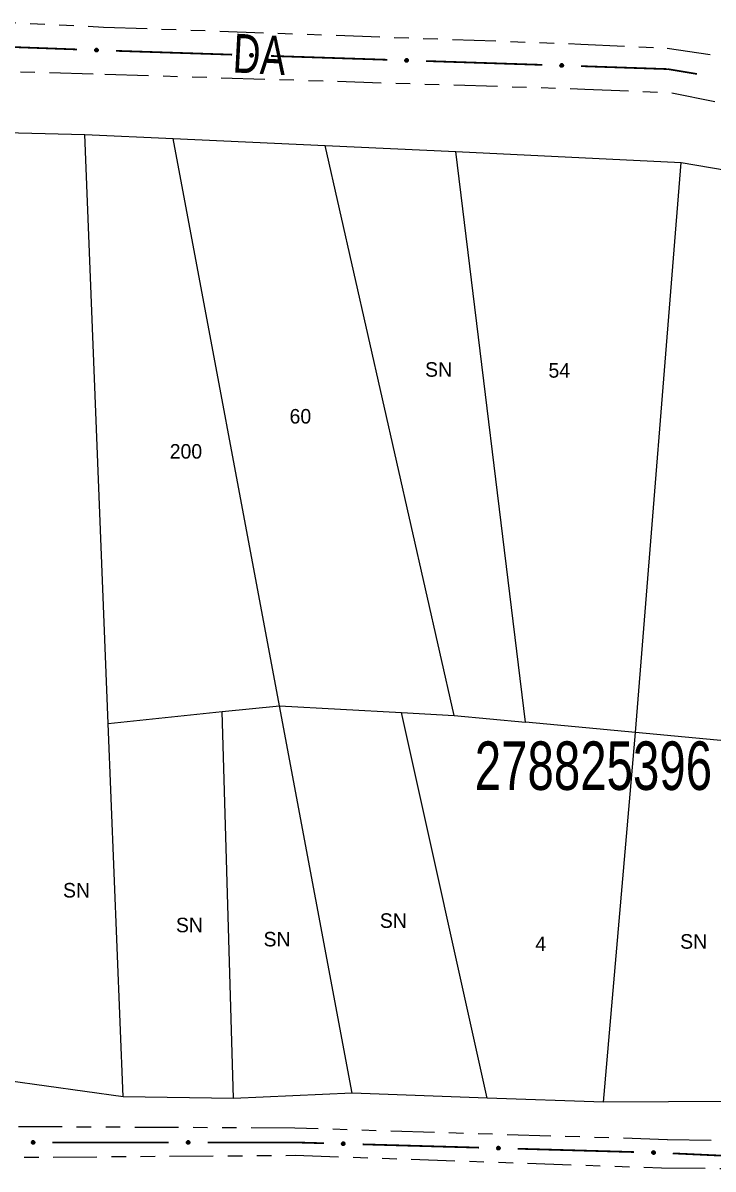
# Model space of a CAD drawing. Extents: x 204614 to 205597, y 4873311 to 4874446.
# Drawn here: x 205047.8 to 205119, y 4873668.6 to 4873786.8 of the extents above; entities that cross this region are included whole.
import ezdxf
from ezdxf.enums import TextEntityAlignment as Align

# ---------------------------------------------------------------- set-up
doc = ezdxf.new("R2010")
doc.units = 0
doc.header["$LTSCALE"] = 1.5
doc.header["$MEASUREMENT"] = 0
doc.linetypes.add('TRACO_25', pattern=[8, 3, -1, 1, -1, 1, -1])
for name, color, linetype in [('CD_MALHA_LOTES', 7, 'CONTINUOUS'), ('CD_TXT_QUADRA', 255, 'CONTINUOUS'), ('RU-QUADRA', 210, 'CONTINUOUS'), ('SV-EIXO-RUA-N-PAV', 6, 'CONTINUOUS'), ('SV-RUA-NAO-PAV', 7, 'CONTINUOUS'), ('SV-TXT-RUA-N-PAV', 7, 'CONTINUOUS'), ('Th_NmrPort', 1, 'CONTINUOUS')]:
    doc.layers.add(name, color=color, linetype=linetype)
doc.styles.add('ARIAL', font='ARIAL.SHX')

msp = doc.modelspace()

# ---------------------------------------------------------------- linework, layer by layer
at = {"layer": 'CD_MALHA_LOTES', "linetype": 'Continuous', "flags": 128}
for points in [[(205041.85, 4873775.59), (205054.17, 4873775.28)], [(205054.17, 4873775.28), (205063.28489, 4873774.859284)], [(205056.593285, 4873714.56937), (205054.17, 4873775.28)], [(205074.249043, 4873716.400417), (205063.28489, 4873774.859284)], [(205063.28489, 4873774.859284), (205078.961493, 4873774.135699)], [(205078.961493, 4873774.135699), (205092.442622, 4873773.51345)], [(205092.28, 4873715.4), (205078.961493, 4873774.135699)], [(205092.442622, 4873773.51345), (205115.69, 4873772.37)], [(205099.645251, 4873714.709427), (205092.442622, 4873773.51345)], [(205110.97411, 4873713.647222), (205115.69, 4873772.37)], [(205115.69, 4873772.37), (205127.998319, 4873770.281168)], [(205056.593285, 4873714.56937), (205068.357404, 4873715.79351)], [(205068.357404, 4873715.79351), (205074.249043, 4873716.400417)], [(205069.5, 4873675.91), (205068.357404, 4873715.79351)], [(205081.74, 4873676.46), (205074.249043, 4873716.400417)], [(205074.249043, 4873716.400417), (205086.851862, 4873715.701171)], [(205086.851862, 4873715.701171), (205092.28, 4873715.4)], [(205095.692317, 4873675.965351), (205086.851862, 4873715.701171)], [(205058.13, 4873676.07), (205056.593285, 4873714.56937)], [(205092.28, 4873715.4), (205099.645251, 4873714.709427)], [(205110.97411, 4873713.647222), (205099.645251, 4873714.709427)], [(205107.69, 4873675.54), (205110.97411, 4873713.647222)], [(205124.516324, 4873712.37749), (205110.97411, 4873713.647222)], [(205058.13, 4873676.07), (205046.270389, 4873677.735051)], [(205069.5, 4873675.91), (205058.13, 4873676.07)], [(205081.74, 4873676.46), (205069.5, 4873675.91)], [(205095.692317, 4873675.965351), (205081.74, 4873676.46)], [(205107.69, 4873675.54), (205095.692317, 4873675.965351)], [(205121.075812, 4873675.620672), (205107.69, 4873675.54)]]:
    msp.add_lwpolyline(points, dxfattribs=at)
at = {"layer": 'RU-QUADRA', "linetype": 'Continuous', "flags": 128}
for points in [[(205041.85, 4873775.59), (205054.17, 4873775.28), (205063.28489, 4873774.859284), (205078.961493, 4873774.135699), (205092.442622, 4873773.51345), (205115.69, 4873772.37), (205127.998319, 4873770.281168)], [(205121.075812, 4873675.620672), (205107.69, 4873675.54), (205095.692317, 4873675.965351), (205081.74, 4873676.46), (205069.5, 4873675.91), (205058.13, 4873676.07), (205046.270389, 4873677.735051)]]:
    msp.add_lwpolyline(points, dxfattribs=at)
at = {"layer": 'SV-EIXO-RUA-N-PAV', "const_width": 0.18}
for points in [[(205053.387027, 4873784.03839), (205041.395265, 4873784.482941)], [(205069.377969, 4873783.500671), (205057.384454, 4873783.895133)], [(205085.369322, 4873782.974721), (205073.375807, 4873783.369183)], [(205101.360675, 4873782.448771), (205089.36716, 4873782.843233)], [(205114.306526, 4873782.012575), (205105.358511, 4873782.317192)], [(205114.35269, 4873782.004882), (205114.306526, 4873782.012575)], [(205117.311872, 4873781.511685), (205114.35269, 4873782.004882)], [(205062.839875, 4873671.391417), (205050.839875, 4873671.391417)], [(205075.726381, 4873671.391417), (205066.839875, 4873671.391417)], [(205075.839829, 4873671.388202), (205075.726381, 4873671.391417)], [(205078.838623, 4873671.30313), (205075.839829, 4873671.388202)], [(205094.832189, 4873670.84941), (205082.837014, 4873671.1897)], [(205110.825754, 4873670.39569), (205098.83058, 4873670.73598)], [(205120.180462, 4873670.010617), (205114.823304, 4873670.259789)]]:
    msp.add_lwpolyline(points, dxfattribs=at)
at = {"layer": 'SV-EIXO-RUA-N-PAV'}
for points in [[(205055.525158, 4873783.84897), (205055.489793, 4873783.815187), (205055.452489, 4873783.793384), (205055.416142, 4873783.784154), (205055.381897, 4873783.784373), (205055.346888, 4873783.788543), (205055.312518, 4873783.800534), (205055.27732, 4873783.822293), (205055.243182, 4873783.857532), (205055.223359, 4873783.897214), (205055.212403, 4873783.932363), (205055.210575, 4873783.968086), (205055.215196, 4873784.002028), (205055.228833, 4873784.037317), (205055.251231, 4873784.072771), (205055.287496, 4873784.106241), (205055.324214, 4873784.127365), (205055.359605, 4873784.13537), (205055.395529, 4873784.13698), (205055.43122, 4873784.132294), (205055.46489, 4873784.120329), (205055.500546, 4873784.097712), (205055.533107, 4873784.061481), (205055.554594, 4873784.0251), (205055.563093, 4873783.989831), (205055.563882, 4873783.954428), (205055.560127, 4873783.919263), (205055.549511, 4873783.884212), (205055.525158, 4873783.84897)], [(205071.516872, 4873783.320183), (205071.481648, 4873783.286253), (205071.444436, 4873783.264294), (205071.408128, 4873783.254912), (205071.373882, 4873783.254988), (205071.338855, 4873783.259012), (205071.304436, 4873783.27086), (205071.269148, 4873783.292471), (205071.234863, 4873783.327567), (205071.214874, 4873783.367166), (205071.203772, 4873783.40227), (205071.201795, 4873783.437984), (205071.206273, 4873783.471945), (205071.219762, 4873783.507291), (205071.242013, 4873783.542839), (205071.278138, 4873783.576459), (205071.314767, 4873783.597737), (205071.350124, 4873783.605889), (205071.386041, 4873783.607649), (205071.421751, 4873783.603113), (205071.455471, 4873783.591288), (205071.491222, 4873783.568821), (205071.523933, 4873783.532726), (205071.545572, 4873783.496435), (205071.554218, 4873783.461202), (205071.555155, 4873783.425802), (205071.551547, 4873783.390621), (205071.541077, 4873783.355527), (205071.516872, 4873783.320183)], [(205087.508226, 4873782.794233), (205087.473001, 4873782.760303), (205087.435789, 4873782.738344), (205087.399481, 4873782.728962), (205087.365235, 4873782.729038), (205087.330209, 4873782.733062), (205087.295789, 4873782.74491), (205087.260501, 4873782.766521), (205087.226216, 4873782.801617), (205087.206227, 4873782.841216), (205087.195125, 4873782.87632), (205087.193148, 4873782.912034), (205087.197626, 4873782.945995), (205087.211116, 4873782.981341), (205087.233366, 4873783.016889), (205087.269491, 4873783.050509), (205087.30612, 4873783.071787), (205087.341477, 4873783.079939), (205087.377394, 4873783.081699), (205087.413105, 4873783.077163), (205087.446824, 4873783.065338), (205087.482575, 4873783.042871), (205087.515286, 4873783.006776), (205087.536925, 4873782.970485), (205087.545571, 4873782.935252), (205087.546508, 4873782.899852), (205087.5429, 4873782.864671), (205087.532431, 4873782.829577), (205087.508226, 4873782.794233)], [(205103.499579, 4873782.268283), (205103.464354, 4873782.234353), (205103.427143, 4873782.212394), (205103.390834, 4873782.203013), (205103.356588, 4873782.203088), (205103.321562, 4873782.207112), (205103.287143, 4873782.21896), (205103.251854, 4873782.240571), (205103.217569, 4873782.275667), (205103.19758, 4873782.315266), (205103.186478, 4873782.35037), (205103.184501, 4873782.386084), (205103.18898, 4873782.420045), (205103.202469, 4873782.455391), (205103.224719, 4873782.490939), (205103.260844, 4873782.524559), (205103.297473, 4873782.545837), (205103.33283, 4873782.553989), (205103.368748, 4873782.555749), (205103.404458, 4873782.551213), (205103.438177, 4873782.539388), (205103.473928, 4873782.516921), (205103.506639, 4873782.480826), (205103.528278, 4873782.444535), (205103.536925, 4873782.409302), (205103.537861, 4873782.373902), (205103.534253, 4873782.338721), (205103.523784, 4873782.303627), (205103.499579, 4873782.268283)], [(205048.983556, 4873671.281336), (205048.949466, 4873671.246266), (205048.912996, 4873671.223096), (205048.877016, 4873671.212526), (205048.842786, 4873671.211476), (205048.807646, 4873671.214346), (205048.772856, 4873671.225056), (205048.736876, 4873671.245496), (205048.701456, 4873671.279446), (205048.680176, 4873671.318366), (205048.667926, 4873671.353086), (205048.664776, 4873671.388716), (205048.668136, 4873671.422806), (205048.680456, 4873671.458576), (205048.701526, 4873671.494836), (205048.736526, 4873671.529626), (205048.772436, 4873671.552096), (205048.807506, 4873671.561406), (205048.843346, 4873671.564346), (205048.879186, 4873671.560986), (205048.913276, 4873671.550276), (205048.949746, 4873671.528996), (205048.983626, 4873671.493996), (205049.006446, 4873671.458436), (205049.016246, 4873671.423506), (205049.018346, 4873671.388156), (205049.015896, 4873671.352876), (205049.006586, 4873671.317456), (205048.983556, 4873671.281336)], [(205064.983556, 4873671.281336), (205064.949466, 4873671.246266), (205064.912996, 4873671.223096), (205064.877016, 4873671.212526), (205064.842786, 4873671.211476), (205064.807646, 4873671.214346), (205064.772856, 4873671.225056), (205064.736876, 4873671.245496), (205064.701456, 4873671.279446), (205064.680176, 4873671.318366), (205064.667926, 4873671.353086), (205064.664776, 4873671.388716), (205064.668136, 4873671.422806), (205064.680456, 4873671.458576), (205064.701526, 4873671.494836), (205064.736526, 4873671.529626), (205064.772436, 4873671.552096), (205064.807506, 4873671.561406), (205064.843346, 4873671.564346), (205064.879186, 4873671.560986), (205064.913276, 4873671.550276), (205064.949746, 4873671.528996), (205064.983626, 4873671.493996), (205065.006446, 4873671.458436), (205065.016246, 4873671.423506), (205065.018346, 4873671.388156), (205065.015896, 4873671.352876), (205065.006586, 4873671.317456), (205064.983556, 4873671.281336)], [(205080.97832, 4873671.132304), (205080.943249, 4873671.098215), (205080.906137, 4873671.076088), (205080.869871, 4873671.066543), (205080.835625, 4873671.066464), (205080.800581, 4873671.070329), (205080.766109, 4873671.082022), (205080.730723, 4873671.103474), (205080.69628, 4873671.138414), (205080.676112, 4873671.177922), (205080.664851, 4873671.212976), (205080.662713, 4873671.248681), (205080.667038, 4873671.282662), (205080.680368, 4873671.318068), (205080.702458, 4873671.353716), (205080.73843, 4873671.387499), (205080.774963, 4873671.408942), (205080.810283, 4873671.417254), (205080.846192, 4873671.419176), (205080.881922, 4873671.414801), (205080.915695, 4873671.403129), (205080.951546, 4873671.380823), (205080.98442, 4873671.344876), (205081.006223, 4873671.308684), (205081.015028, 4873671.27349), (205081.016125, 4873671.238094), (205081.012676, 4873671.202898), (205081.002365, 4873671.167756), (205080.97832, 4873671.132304)], [(205096.971885, 4873670.678584), (205096.936815, 4873670.644495), (205096.899702, 4873670.622369), (205096.863437, 4873670.612823), (205096.829191, 4873670.612744), (205096.794146, 4873670.61661), (205096.759674, 4873670.628302), (205096.724288, 4873670.649754), (205096.689845, 4873670.684695), (205096.669677, 4873670.724202), (205096.658417, 4873670.759256), (205096.656279, 4873670.794961), (205096.660604, 4873670.828942), (205096.673933, 4873670.864348), (205096.696023, 4873670.899996), (205096.731996, 4873670.93378), (205096.768528, 4873670.955222), (205096.803848, 4873670.963534), (205096.839757, 4873670.965456), (205096.875487, 4873670.961082), (205096.90926, 4873670.949409), (205096.945112, 4873670.927103), (205096.977986, 4873670.891157), (205096.999788, 4873670.854964), (205097.008594, 4873670.81977), (205097.009691, 4873670.784375), (205097.006241, 4873670.749178), (205096.99593, 4873670.714037), (205096.971885, 4873670.678584)], [(205112.965451, 4873670.224865), (205112.93038, 4873670.190775), (205112.893268, 4873670.168649), (205112.857002, 4873670.159104), (205112.822756, 4873670.159025), (205112.787712, 4873670.16289), (205112.75324, 4873670.174582), (205112.717854, 4873670.196034), (205112.683411, 4873670.230975), (205112.663243, 4873670.270483), (205112.651982, 4873670.305536), (205112.649844, 4873670.341241), (205112.654169, 4873670.375222), (205112.667499, 4873670.410629), (205112.689589, 4873670.446276), (205112.725561, 4873670.48006), (205112.762094, 4873670.501503), (205112.797414, 4873670.509814), (205112.833323, 4873670.511737), (205112.869053, 4873670.507362), (205112.902826, 4873670.495689), (205112.938677, 4873670.473384), (205112.971551, 4873670.437437), (205112.993354, 4873670.401244), (205113.002159, 4873670.36605), (205113.003256, 4873670.330655), (205112.999807, 4873670.295459), (205112.989496, 4873670.260317), (205112.965451, 4873670.224865)]]:
    msp.add_lwpolyline(points, close=True, dxfattribs=at)
for points in [[(205055.500546, 4873784.097712), (205055.251231, 4873784.072771)], [(205055.477127, 4873784.106847), (205055.277134, 4873784.089683)], [(205055.46489, 4873784.120329), (205055.287496, 4873784.106241)], [(205055.443694, 4873784.125837), (205055.312285, 4873784.117054)], [(205055.43122, 4873784.132294), (205055.324214, 4873784.127365)], [(205055.563093, 4873783.989831), (205055.210575, 4873783.968086)], [(205055.563882, 4873783.954428), (205055.212403, 4873783.932363)], [(205055.560907, 4873783.972657), (205055.213343, 4873783.952771)], [(205055.554594, 4873784.0251), (205055.215196, 4873784.002028)], [(205055.555404, 4873784.008363), (205055.21592, 4873783.985446)], [(205055.558179, 4873783.935891), (205055.222786, 4873783.912822)], [(205055.560127, 4873783.919263), (205055.223359, 4873783.897214)], [(205055.541718, 4873784.044372), (205055.226779, 4873784.020546)], [(205055.533107, 4873784.061481), (205055.228833, 4873784.037317)], [(205055.550097, 4873783.902054), (205055.237835, 4873783.876762)], [(205055.512933, 4873784.07821), (205055.243093, 4873784.055443)], [(205055.549511, 4873783.884212), (205055.243182, 4873783.857532)], [(205055.536561, 4873783.868419), (205055.263843, 4873783.841662)], [(205055.525158, 4873783.84897), (205055.27732, 4873783.822293)], [(205055.505147, 4873783.831351), (205055.302325, 4873783.811561)], [(205055.489793, 4873783.815187), (205055.312518, 4873783.800534)], [(205055.468581, 4873783.802666), (205055.338586, 4873783.795196)], [(205055.452489, 4873783.793384), (205055.346888, 4873783.788543)], [(205071.554218, 4873783.461202), (205071.201795, 4873783.437984)], [(205071.555155, 4873783.425802), (205071.203772, 4873783.40227)], [(205071.552104, 4873783.444018), (205071.204626, 4873783.422681)], [(205071.545572, 4873783.496435), (205071.206273, 4873783.471945)], [(205071.546452, 4873783.479701), (205071.207067, 4873783.455367)], [(205071.549529, 4873783.407241), (205071.214236, 4873783.382772)], [(205071.551547, 4873783.390621), (205071.214874, 4873783.367166)], [(205071.532616, 4873783.515653), (205071.217779, 4873783.490511)], [(205071.523933, 4873783.532726), (205071.219762, 4873783.507291)], [(205071.541589, 4873783.373371), (205071.229435, 4873783.346775)], [(205071.503689, 4873783.549371), (205071.233947, 4873783.525476)], [(205071.541077, 4873783.355527), (205071.234863, 4873783.327567)], [(205071.491222, 4873783.568821), (205071.242013, 4873783.542839)], [(205071.528194, 4873783.33968), (205071.255589, 4873783.311784)], [(205071.467764, 4873783.577857), (205071.267844, 4873783.559858)], [(205071.516872, 4873783.320183), (205071.269148, 4873783.292471)], [(205071.455471, 4873783.591288), (205071.278138, 4873783.576459)], [(205071.496935, 4873783.302481), (205071.294197, 4873783.281843)], [(205071.434253, 4873783.596708), (205071.302881, 4873783.587376)], [(205071.481648, 4873783.286253), (205071.304436, 4873783.27086)], [(205071.421751, 4873783.603113), (205071.314767, 4873783.597737)], [(205071.460489, 4873783.273644), (205071.330526, 4873783.265631)], [(205071.444436, 4873783.264294), (205071.338855, 4873783.259012)], [(205087.545571, 4873782.935252), (205087.193148, 4873782.912034)], [(205087.546508, 4873782.899852), (205087.195125, 4873782.87632)], [(205087.543457, 4873782.918068), (205087.19598, 4873782.896731)], [(205087.536925, 4873782.970485), (205087.197626, 4873782.945995)], [(205087.537805, 4873782.953751), (205087.19842, 4873782.929417)], [(205087.523969, 4873782.989703), (205087.209133, 4873782.964561)], [(205087.515286, 4873783.006776), (205087.211116, 4873782.981341)], [(205087.495043, 4873783.023421), (205087.2253, 4873782.999526)], [(205087.482575, 4873783.042871), (205087.233366, 4873783.016889)], [(205087.459117, 4873783.051907), (205087.259197, 4873783.033908)], [(205087.446824, 4873783.065338), (205087.269491, 4873783.050509)], [(205087.425606, 4873783.070758), (205087.294234, 4873783.061426)], [(205087.413105, 4873783.077163), (205087.30612, 4873783.071787)], [(205087.540883, 4873782.881291), (205087.205589, 4873782.856822)], [(205087.5429, 4873782.864671), (205087.206227, 4873782.841216)], [(205087.532942, 4873782.847421), (205087.220788, 4873782.820825)], [(205087.532431, 4873782.829577), (205087.226216, 4873782.801617)], [(205087.519547, 4873782.81373), (205087.246943, 4873782.785834)], [(205087.508226, 4873782.794233), (205087.260501, 4873782.766521)], [(205087.488288, 4873782.776531), (205087.28555, 4873782.755893)], [(205087.473001, 4873782.760303), (205087.295789, 4873782.74491)], [(205087.451843, 4873782.747694), (205087.321879, 4873782.739681)], [(205087.435789, 4873782.738344), (205087.330209, 4873782.733062)], [(205103.536925, 4873782.409302), (205103.184501, 4873782.386084)], [(205103.537861, 4873782.373902), (205103.186478, 4873782.35037)], [(205103.534811, 4873782.392119), (205103.187333, 4873782.370781)], [(205103.528278, 4873782.444535), (205103.18898, 4873782.420045)], [(205103.529158, 4873782.427801), (205103.189773, 4873782.403467)], [(205103.532236, 4873782.355341), (205103.196942, 4873782.330872)], [(205103.534253, 4873782.338721), (205103.19758, 4873782.315266)], [(205103.515323, 4873782.463753), (205103.200486, 4873782.438611)], [(205103.506639, 4873782.480826), (205103.202469, 4873782.455391)], [(205103.524296, 4873782.321471), (205103.212141, 4873782.294875)], [(205103.486396, 4873782.497471), (205103.216654, 4873782.473576)], [(205103.523784, 4873782.303627), (205103.217569, 4873782.275667)], [(205103.473928, 4873782.516921), (205103.224719, 4873782.490939)], [(205103.5109, 4873782.28778), (205103.238296, 4873782.259884)], [(205103.450471, 4873782.525957), (205103.250551, 4873782.507958)], [(205103.499579, 4873782.268283), (205103.251854, 4873782.240571)], [(205103.438177, 4873782.539388), (205103.260844, 4873782.524559)], [(205103.479641, 4873782.250581), (205103.276904, 4873782.229943)], [(205103.416959, 4873782.544808), (205103.285587, 4873782.535476)], [(205103.464354, 4873782.234353), (205103.287143, 4873782.21896)], [(205103.404458, 4873782.551213), (205103.297473, 4873782.545837)], [(205103.443196, 4873782.221744), (205103.313232, 4873782.213731)], [(205103.427143, 4873782.212394), (205103.321562, 4873782.207112)], [(205049.016246, 4873671.423506), (205048.664776, 4873671.388716)], [(205049.018346, 4873671.388156), (205048.667926, 4873671.353086)], [(205049.014698, 4873671.406263), (205048.668109, 4873671.373514)], [(205049.006446, 4873671.458436), (205048.668136, 4873671.422806)], [(205049.007875, 4873671.44174), (205048.669473, 4873671.406263)], [(205048.992865, 4873671.477218), (205048.679025, 4873671.44174)], [(205049.013333, 4873671.369421), (205048.679025, 4873671.333943)], [(205049.015896, 4873671.352876), (205048.680176, 4873671.318366)], [(205048.983626, 4873671.493996), (205048.680456, 4873671.458576)], [(205048.962846, 4873671.509967), (205048.694035, 4873671.477218)], [(205049.00651, 4873671.335308), (205048.695399, 4873671.298466)], [(205049.006586, 4873671.317456), (205048.701456, 4873671.279446)], [(205048.949746, 4873671.528996), (205048.701526, 4873671.494836)], [(205048.99423, 4873671.301195), (205048.72269, 4873671.264353)], [(205048.926004, 4873671.537257), (205048.726783, 4873671.512696)], [(205048.913276, 4873671.550276), (205048.736526, 4873671.529626)], [(205048.983556, 4873671.281336), (205048.736876, 4873671.245496)], [(205048.891891, 4873671.554996), (205048.760896, 4873671.541351)], [(205048.96421, 4873671.262988), (205048.762261, 4873671.235698)], [(205048.879186, 4873671.560986), (205048.772436, 4873671.552096)], [(205048.949466, 4873671.246266), (205048.772856, 4873671.225056)], [(205048.928733, 4873671.232969), (205048.799103, 4873671.220688)], [(205048.912996, 4873671.223096), (205048.807646, 4873671.214346)], [(205065.016246, 4873671.423506), (205064.664776, 4873671.388716)], [(205065.018346, 4873671.388156), (205064.667926, 4873671.353086)], [(205065.014698, 4873671.406263), (205064.668109, 4873671.373514)], [(205065.006446, 4873671.458436), (205064.668136, 4873671.422806)], [(205065.007875, 4873671.44174), (205064.669473, 4873671.406263)], [(205064.992865, 4873671.477218), (205064.679025, 4873671.44174)], [(205065.013333, 4873671.369421), (205064.679025, 4873671.333943)], [(205065.015896, 4873671.352876), (205064.680176, 4873671.318366)], [(205064.983626, 4873671.493996), (205064.680456, 4873671.458576)], [(205064.962846, 4873671.509967), (205064.694035, 4873671.477218)], [(205065.00651, 4873671.335308), (205064.695399, 4873671.298466)], [(205065.006586, 4873671.317456), (205064.701456, 4873671.279446)], [(205064.949746, 4873671.528996), (205064.701526, 4873671.494836)], [(205064.99423, 4873671.301195), (205064.72269, 4873671.264353)], [(205064.926004, 4873671.537257), (205064.726783, 4873671.512696)], [(205064.913276, 4873671.550276), (205064.736526, 4873671.529626)], [(205064.983556, 4873671.281336), (205064.736876, 4873671.245496)], [(205064.891891, 4873671.554996), (205064.760896, 4873671.541351)], [(205064.96421, 4873671.262988), (205064.762261, 4873671.235698)], [(205064.879186, 4873671.560986), (205064.772436, 4873671.552096)], [(205064.949466, 4873671.246266), (205064.772856, 4873671.225056)], [(205064.928733, 4873671.232969), (205064.799103, 4873671.220688)], [(205064.912996, 4873671.223096), (205064.807646, 4873671.214346)], [(205081.015028, 4873671.27349), (205080.662713, 4873671.248681)], [(205081.016125, 4873671.238094), (205080.664851, 4873671.212976)], [(205081.012992, 4873671.256297), (205080.665614, 4873671.23339)], [(205081.006223, 4873671.308684), (205080.667038, 4873671.282662)], [(205081.007178, 4873671.291954), (205080.667907, 4873671.266087)], [(205081.010583, 4873671.219509), (205080.675404, 4873671.193525)], [(205081.012676, 4873671.202898), (205080.676112, 4873671.177922)], [(205080.993181, 4873671.327843), (205080.678461, 4873671.301279)], [(205080.98442, 4873671.344876), (205080.680368, 4873671.318068)], [(205081.002796, 4873671.185603), (205080.690765, 4873671.157598)], [(205080.964102, 4873671.36143), (205080.69447, 4873671.336317)], [(205081.002365, 4873671.167756), (205080.69628, 4873671.138414)], [(205080.951546, 4873671.380823), (205080.702458, 4873671.353716)], [(205080.989553, 4873671.151852), (205080.717077, 4873671.122724)], [(205080.928048, 4873671.389754), (205080.728212, 4873671.370852)], [(205080.97832, 4873671.132304), (205080.730723, 4873671.103474)], [(205080.915695, 4873671.403129), (205080.73843, 4873671.387499)], [(205080.958462, 4873671.114512), (205080.75582, 4873671.092959)], [(205080.894452, 4873671.408453), (205080.763124, 4873671.398528)], [(205080.943249, 4873671.098215), (205080.766109, 4873671.082022)], [(205080.881922, 4873671.414801), (205080.774963, 4873671.408942)], [(205080.922147, 4873671.08551), (205080.792222, 4873671.07691)], [(205080.906137, 4873671.076088), (205080.800581, 4873671.070329)], [(205097.008594, 4873670.81977), (205096.656279, 4873670.794961)], [(205097.009691, 4873670.784375), (205096.658417, 4873670.759256)], [(205097.006558, 4873670.802577), (205096.65918, 4873670.77967)], [(205096.999788, 4873670.854964), (205096.660604, 4873670.828942)], [(205097.000744, 4873670.838234), (205096.661472, 4873670.812367)], [(205097.004149, 4873670.765789), (205096.668969, 4873670.739806)], [(205097.006241, 4873670.749178), (205096.669677, 4873670.724202)], [(205096.986746, 4873670.874123), (205096.672026, 4873670.84756)], [(205096.977986, 4873670.891157), (205096.673933, 4873670.864348)], [(205096.996362, 4873670.731883), (205096.684331, 4873670.703878)], [(205096.957667, 4873670.90771), (205096.688036, 4873670.882597)], [(205096.99593, 4873670.714037), (205096.689845, 4873670.684695)], [(205096.945112, 4873670.927103), (205096.696023, 4873670.899996)], [(205096.983118, 4873670.698132), (205096.710643, 4873670.669005)], [(205096.921614, 4873670.936034), (205096.721777, 4873670.917132)], [(205096.971885, 4873670.678584), (205096.724288, 4873670.649754)], [(205096.90926, 4873670.949409), (205096.731996, 4873670.93378)], [(205096.888018, 4873670.954733), (205096.756689, 4873670.944808)], [(205096.875487, 4873670.961082), (205096.768528, 4873670.955222)], [(205096.952028, 4873670.660792), (205096.749386, 4873670.639239)], [(205096.936815, 4873670.644495), (205096.759674, 4873670.628302)], [(205096.915713, 4873670.631791), (205096.785787, 4873670.623191)], [(205096.899702, 4873670.622369), (205096.794146, 4873670.61661)], [(205113.002159, 4873670.36605), (205112.649844, 4873670.341241)], [(205113.003256, 4873670.330655), (205112.651982, 4873670.305536)], [(205113.000123, 4873670.348858), (205112.652745, 4873670.325951)], [(205112.993354, 4873670.401244), (205112.654169, 4873670.375222)], [(205112.994309, 4873670.384515), (205112.655038, 4873670.358648)], [(205112.997714, 4873670.312069), (205112.662535, 4873670.286086)], [(205112.999807, 4873670.295459), (205112.663243, 4873670.270483)], [(205112.980312, 4873670.420404), (205112.665592, 4873670.39384)], [(205112.971551, 4873670.437437), (205112.667499, 4873670.410629)], [(205112.989927, 4873670.278163), (205112.677896, 4873670.250158)], [(205112.951233, 4873670.45399), (205112.681601, 4873670.428878)], [(205112.989496, 4873670.260317), (205112.683411, 4873670.230975)], [(205112.938677, 4873670.473384), (205112.689589, 4873670.446276)], [(205112.976684, 4873670.244412), (205112.704208, 4873670.215285)], [(205112.915179, 4873670.482314), (205112.715343, 4873670.463412)], [(205112.965451, 4873670.224865), (205112.717854, 4873670.196034)], [(205112.902826, 4873670.495689), (205112.725561, 4873670.48006)], [(205112.945593, 4873670.207072), (205112.742951, 4873670.18552)], [(205112.881583, 4873670.501013), (205112.750255, 4873670.491088)], [(205112.93038, 4873670.190775), (205112.75324, 4873670.174582)], [(205112.869053, 4873670.507362), (205112.762094, 4873670.501503)], [(205112.909279, 4873670.178071), (205112.779353, 4873670.169471)], [(205112.893268, 4873670.168649), (205112.787712, 4873670.16289)]]:
    msp.add_lwpolyline(points, dxfattribs=at)
at = {"layer": 'SV-RUA-NAO-PAV', "linetype": 'TRACO_25'}
for points in [[(205006.6, 4873788.78, 8.962488), (205056.11, 4873786.35, 8.106612), (205105.33, 4873784.6, 7.737029), (205114.24, 4873784.18, 7.678674), (205123.79, 4873782.76, 7.57169)], [(205154.77, 4873670.95, 7.52306), (205114.23, 4873671.67, 8.077435), (205075.84, 4873672.86, 8.310855), (205037.92, 4873673.05, 8.602631), (205035.14, 4873673.95, 8.622083), (205033.21, 4873677.31, 8.699889), (205022.05, 4873726.05, 9.088924), (205009.95, 4873778.38, 8.923585), (205011.37, 4873781.5, 8.8166), (205014.55, 4873782.64, 8.826325), (205056.26, 4873781.5, 8.213596), (205105.75, 4873779.96, 7.698126), (205114.73, 4873779.56, 7.649497), (205123.63, 4873777.77, 7.561964)], [(205138.51, 4873474.32, 6.22952), (205078.48, 4873484.48, 6.569925), (205073.51, 4873487.21, 6.589377), (205071.21, 4873490.88, 6.579651), (205070.48, 4873496.04, 6.579651), (205066.24, 4873526.17, 6.793621), (205062.81, 4873541.45, 7.027041), (205057.376554, 4873559.375385, 7.299365), (205053.825911, 4873572.986183, 7.35772), (205051.458816, 4873584.37783, 7.35772), (205045.097247, 4873615.593899, 7.35772), (205042.67, 4873626.06, 8.184419), (205035.98, 4873660.74, 8.680438), (205035.54, 4873666.28, 8.670712), (205036.13, 4873668.89, 8.602631), (205038.93, 4873669.79, 8.592905), (205075.86, 4873670.06, 8.233048), (205113.663937, 4873668.763243, 8.009354), (205120.281616, 4873668.695786, 7.785658)]]:
    msp.add_polyline3d(points, dxfattribs=at)

# ---------------------------------------------------------------- texts
at = {"layer": 'CD_TXT_QUADRA', "style": 'ARIAL', "width": 0.7}
msp.add_text('278825396', height=5, dxfattribs=at).set_placement((205094.399646, 4873707.716172))
at = {"layer": 'SV-TXT-RUA-N-PAV', "style": 'ARIAL', "width": 0.7}
msp.add_text('DA', height=4, rotation=357, dxfattribs=at).set_placement((205069.376283, 4873781.67828))
at = {"layer": 'Th_NmrPort', "color": 1}
for s, p in [('SN', (205089.273049, 4873751.054316)), ('54', (205102.001994, 4873750.959598)), ('60', (205075.297448, 4873746.230755)), ('200', (205062.936124, 4873742.614582)), ('SN', (205051.93227, 4873697.379114)), ('SN', (205063.578679, 4873693.79648)), ('SN', (205084.60652, 4873694.250728)), ('SN', (205072.614375, 4873692.338937)), ('4', (205100.641973, 4873691.861121)), ('SN', (205115.581264, 4873692.102313))]:
    msp.add_text(s, height=1.5, dxfattribs=at).set_placement(p, align=Align.MIDDLE_LEFT)

doc.saveas('drawing.dxf')
